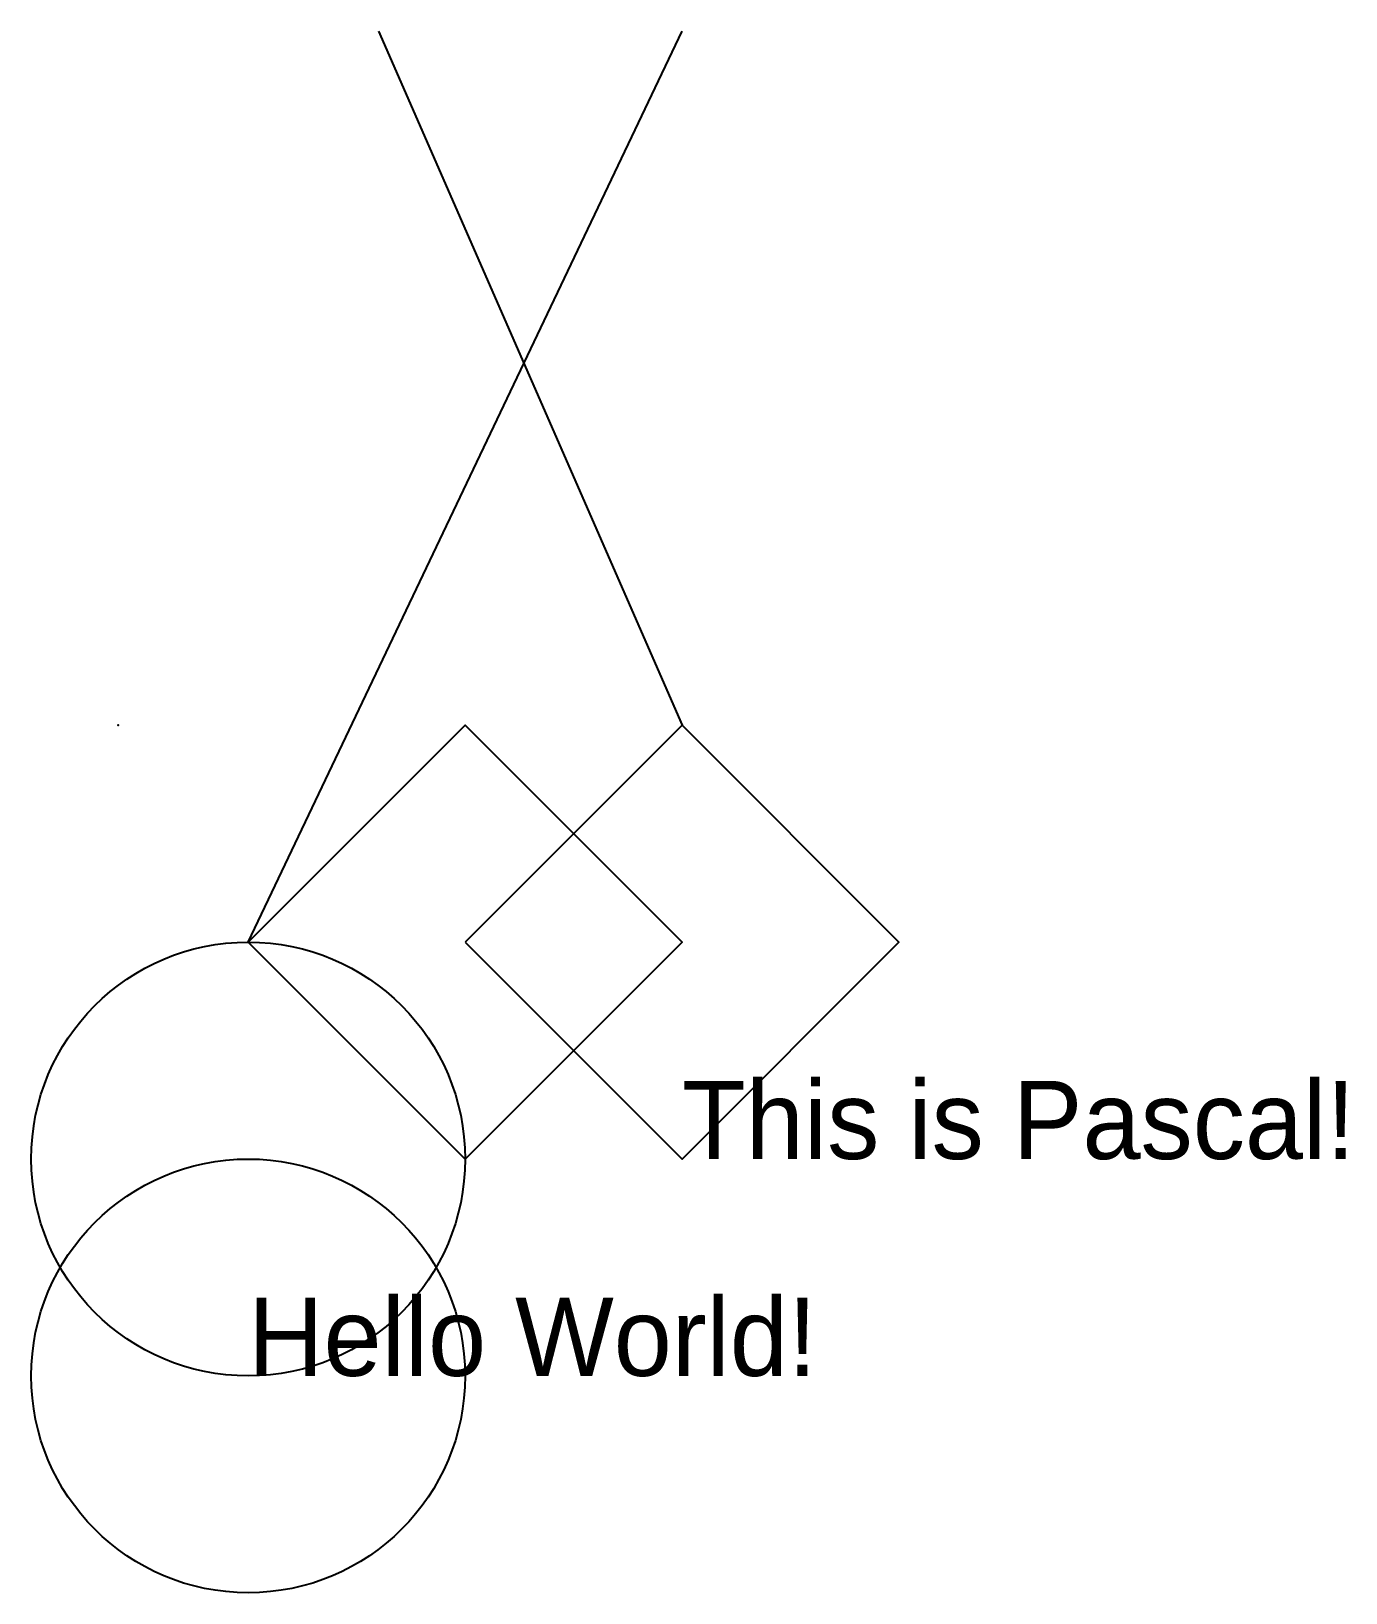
# Model space of a CAD drawing. Extents: x -0.5 to 2.53, y 0 to 3.6.
import ezdxf

# ---------------------------------------------------------------- set-up
doc = ezdxf.new("R2010")
doc.units = 0
doc.layers.add('blue_layer', color=5, linetype='CONTINUOUS')
doc.layers.add('green_layer', color=3, linetype='CONTINUOUS')

msp = doc.modelspace()

# ---------------------------------------------------------------- linework, layer by layer
at = {"layer": 'blue_layer'}
msp.add_line((0, 1.5), (1, 3.6), dxfattribs=at)
msp.add_lwpolyline([(0, 1.5), (0.5, 1), (1, 1.5), (0.5, 2)], close=True, dxfattribs=at)
msp.add_circle((0, 1), 0.5, dxfattribs=at)
at = {"layer": 'green_layer'}
msp.add_line((0.3, 3.6), (1, 2), dxfattribs=at)
msp.add_lwpolyline([(0.5, 1.5), (1, 1), (1.5, 1.5), (1, 2)], close=True, dxfattribs=at)
msp.add_circle((0, 0.5), 0.5, dxfattribs=at)
msp.add_point((-0.3, 2), dxfattribs=at)

# ---------------------------------------------------------------- texts
at = {"layer": 'blue_layer'}
msp.add_text('Hello World!', height=0.18, dxfattribs=at).set_placement((0, 0.5))
at = {"layer": 'green_layer'}
msp.add_text('This is Pascal!', height=0.18, dxfattribs=at).set_placement((1, 1))

doc.saveas('drawing.dxf')
